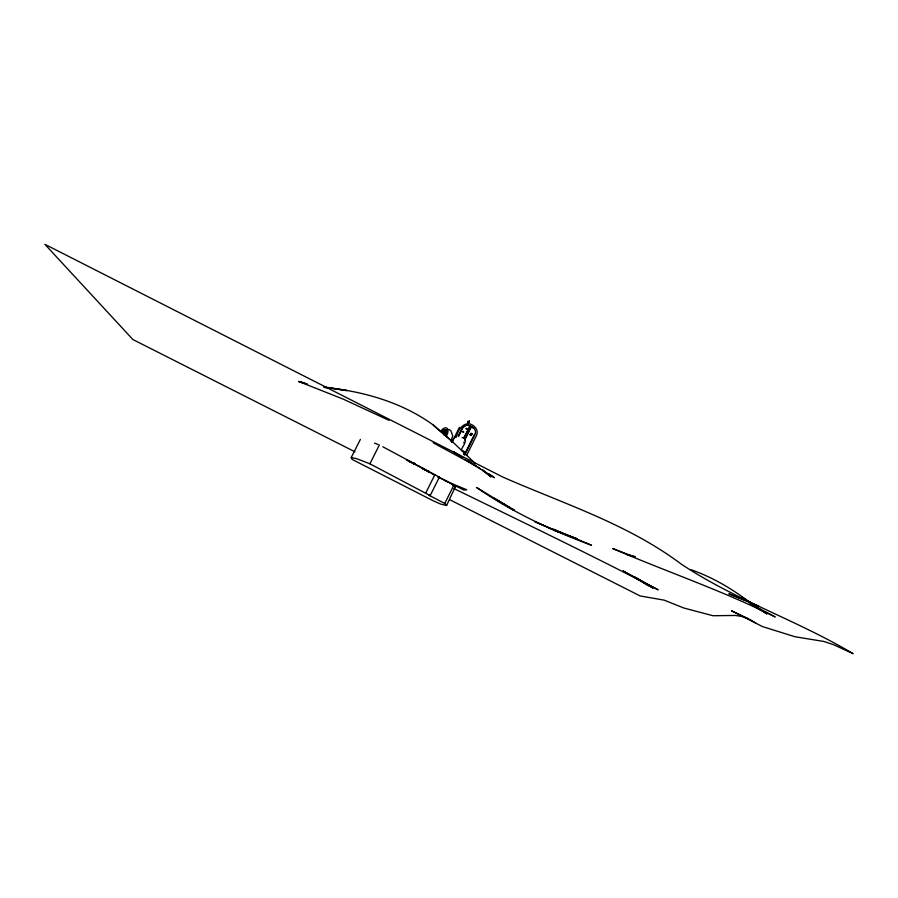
<?xml version="1.0" encoding="UTF-8"?>
<svg xmlns="http://www.w3.org/2000/svg" width="898" height="898" viewBox="0 0 898 898"><rect width="100%" height="100%" fill="white"/><g stroke="black" fill="none" stroke-linecap="round" stroke-linejoin="round"><path stroke-width="1.35" d="M463.795 442.826L463.997 442.164M445.936 435.036L446.463 430.265L445.498 429.536L442.995 430.277L441.704 431.579L443.567 432.623M451.986 442.276L459.473 427.291M456.42 437.079C457.8 428.817 466.04 419.018 474.133 426.326C476.816 428.391 478.095 432.297 476.546 435.418L466.567 455.466M458.698 435.07L461.707 429.042M458.541 436.439L462.84 427.818L465.972 425.282M360.379 439.403L351.241 457.509L352.05 459.372L432.993 500.68L440.795 504.148L446.609 505.473L444.757 503.475L428.761 495.112L430.153 495.617L439.38 477.141L382.817 446.755M468.004 421.42L469.396 422.24L468.049 421.33M467.532 424.305L468.778 421.544L467.431 424.249M466.006 428.66L467.05 429.222M466.533 429.244L467.297 428.739M463.548 438.157L470.092 426.067L464.064 438.145M464.872 438.853L470.889 426.797L473.459 428.29M464.782 440.065L471.405 426.774M445.296 480.778L446.149 481.104A14.042 0.831 26.5 0 1 447.125 481.609M461.348 449.909C462.021 447.193 468.7 439.593 463.278 437.64A5.523 2.649 -60.7 0 0 462.111 437.708M469.98 434.632L471.113 433.408L472.034 433.891L471.416 435.115L469.98 434.632L470.9 435.126L472.034 433.891M470.507 434.621L471.113 433.408M463.581 454.489L464.805 452.02L462.593 451.099M466.118 451.2L474.503 434.363M464.648 455.241L475.053 434.351C478.039 427.549 466.017 421.521 462.302 427.841M444.757 503.475L453.894 485.111L451.582 483.416M446.609 505.473L455.443 486.536L450.044 482.832L437.966 476.681L439.38 477.141M409.993 461.583L409.264 461.527L413.754 463.772M409.915 461.729L409.477 461.123M411.396 462.279L413.596 463.828M414.438 463.626L415.033 463.851L413.159 463.301L415.145 463.626M414.27 463.121L414.898 464.12M443.78 434.722L446.16 429.962L446.834 430.344L444.454 435.103M444.263 434.89L446.654 430.12M445.531 434.082L446.733 431.702M422.509 468.251L430.288 472.763M428.638 471.865L428.918 471.304M427.83 471.54L428.896 471.607L427.976 471.248M450.717 441.154L452.783 435.99L450.908 430.827L448.966 429.39M425.663 493.182L434.913 474.66M451.75 442.344L453.602 438.628L456.801 435.889M351.241 457.509L356.753 458.721L369.897 463.795L379.383 444.948M442.332 432.578L444.14 430.378L446.16 429.962M443.825 431.714L445.812 430.265M454.59 487.614L455.623 487.367M469.216 425.899L470.092 426.067M466.253 428.178L466.78 428.75M324.099 386.858L346.819 390.585L324.021 387.296C362.534 391.202 401.316 401.889 432.993 424.821L452.727 441.962L475.401 463.626M303.03 382.57L299.09 381.762L305.758 383.682M635.447 556.659L627.478 554.784L633.101 556.345L612.75 548.555C666.72 571.768 722.609 590.693 775.187 616.948L750.436 603.815M307.61 384.108L298.619 381.437L343.395 399.217L388.946 420.32M409.522 461.37L407.086 460.124M413.26 463.076L413.899 463.278M467.039 425.181L469.654 425.832M374.533 443.174L378.17 444.51M444.993 480.621L445.879 480.946A29.645 1.74 26.5 0 0 439.492 477.725L437.663 476.872M748.169 618.711L742.511 616.533L735.215 615.456L712.99 615.736L683.782 608.002L664.217 600.156L640.173 595.958L449.887 499.771M553.819 529.281L591.535 545.266C551.181 530.258 512.096 512.085 476.569 487.479L513.712 510.086L496.313 499.557L499.007 501.207M750.627 602.524L728.828 593.803L758.698 606.049M691.067 569.725C712.81 577.347 732.79 589.167 750.952 603.243L741.681 597.058L750.728 603.355M551.159 528.529L572.621 537.487M748.113 618.599L731.455 610.775L762.604 626.624L794.943 636.727L824.005 641.486L833.658 644.742L853.1 653.677C797.435 620.361 734.923 600.032 680.897 563.854C627.32 523.747 563.293 503.655 502.813 477.051L44.9 244.323L132.904 339.545L354.923 451.773M453.894 488.546C522.198 521.85 590.693 554.784 658.144 589.829L622.976 570.915L653.048 588.078L638.029 578.907M453.973 485.021L463.94 490.061L466.78 489.803L450.785 483.169M369.897 463.795L430.153 495.617M407.063 460.18L409.342 461.37M410.24 461.527L411.576 462.246M407.804 460.416L410.016 461.527M461.999 450.538L465.512 452.401M512.096 508.751L514.442 510.008M412.71 462.84L413.989 463.525M446.497 481.407L447.631 482.013M470.586 433.42L471.506 433.902M418.176 465.77L419.164 466.298M422.419 468.43L425.428 470.081M422.363 468.543L428.75 471.899M433.173 442.793L476.614 466.275L468.498 461.168M442.995 430.277L444.824 431.309M444.33 429.57L446.104 430.557M444.14 430.378L444.813 430.759M431.231 473.145L433.813 474.716M493.709 497.93L510.928 508.133M750.335 603.939L767.015 613.929L758.956 608.563M749.302 619.149L755.757 623.032M462.695 457.52L453.411 451.694L459.024 455.499M634.56 576.819L648.446 585.653L636.098 577.683M754.354 605.499L756.655 607.026M464.636 459.305L494.45 477.702L488.804 473.83M754.118 605.723L759.775 609.663L754.264 605.645M478.264 467.106L480.396 468.745M482.529 470.372L491.049 476.894L482.697 469.822M432.993 424.821L452.727 441.962M421.757 467.701A98.836 5.657 26.7 0 1 424.844 469.385M414.887 464.378A92.124 5.276 26.7 0 1 417.031 465.523M418.03 466.062A92.124 5.276 26.7 0 1 418.996 466.578M419.916 467.083A92.124 5.276 26.7 0 1 420.78 467.544M446.867 435.261A6.903 3.592 -60.4 0 0 446.463 427.953L446.306 427.897A6.915 3.603 -60.4 0 0 441.21 430.636M454.433 486.312A102.911 6.073 26.7 0 0 454.164 485.897A21.294 1.268 26.5 0 0 453.928 485.661M451.279 483.932A23.965 1.426 26.6 0 1 453.58 485.38M448.08 482.114A14.042 0.831 26.5 0 1 448.989 482.608M449.842 483.079A13.043 0.775 26.5 0 1 450.616 483.528M469.463 420.971L468.363 423.16L469.43 420.96M463.447 431.467L462.683 431.68L462.953 432.443L463.716 432.23L463.447 431.467M557.49 531.504L553.494 530.044L577.066 538.766L557.49 531.504L534.781 521.648L557.49 531.504"/></g></svg>
